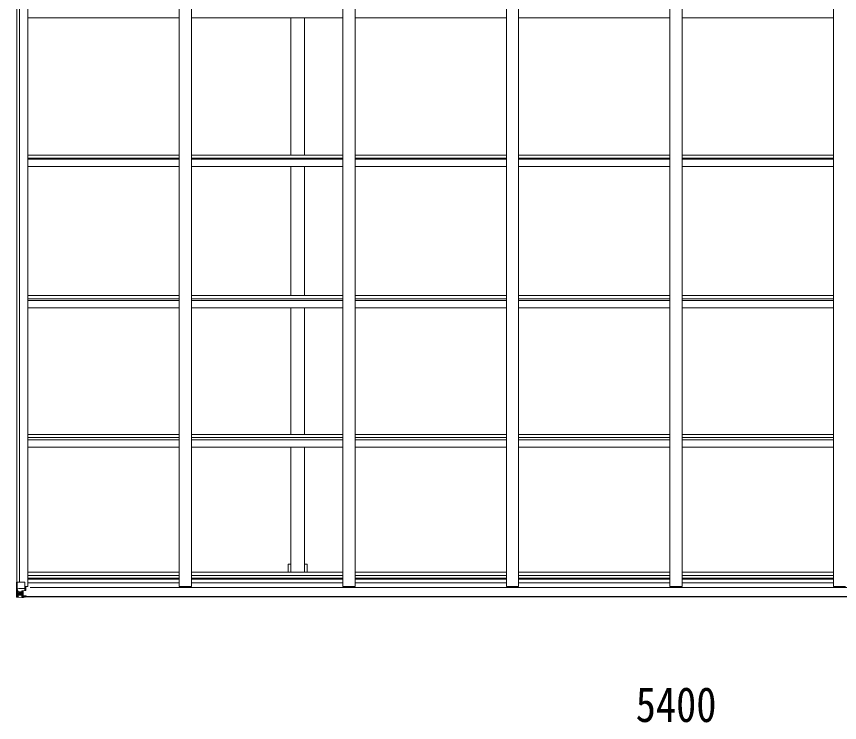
# Model space of a CAD drawing. Units: millimetres at full size; details may follow other scales. Extents: x -8385 to 8479, y -5853 to 5787.
# Drawn here: x 1192 to 4564, y 91 to 2984 of the extents above; entities that cross this region are included whole.
import ezdxf
from ezdxf.enums import TextEntityAlignment as Align

# ---------------------------------------------------------------- set-up
doc = ezdxf.new("R2010")
doc.units = ezdxf.units.MM
doc.header["$LTSCALE"] = 30
for name, color, linetype, lineweight in [('0-1_本体', 4, 'Continuous', 9), ('0-2_部品', 7, 'Continuous', 9), ('0-A_寸法', 6, 'Continuous', 9)]:
    doc.layers.add(name, color=color, linetype=linetype, lineweight=lineweight)
doc.styles.add('ＭＳ ゴシック', font='')
doc.styles.get('ＭＳ ゴシック').set_extended_font_data('MS Gothic')

msp = doc.modelspace()

# ---------------------------------------------------------------- linework, layer by layer
at = {"layer": '0-1_本体'}
for p, q in [((1239.14, 647.83), (1239.14, 5364.2)), ((1859.14, 647.83), (1859.14, 5364.2)), ((1909.14, 647.83), (1909.14, 5364.2)), ((2529.14, 647.83), (2529.14, 5364.2)), ((2579.14, 647.83), (2579.14, 5364.2)), ((3199.14, 647.83), (3199.14, 5364.2)), ((3249.14, 647.83), (3249.14, 5364.2)), ((3869.14, 647.83), (3869.14, 5364.2)), ((3919.14, 647.83), (3919.14, 5364.2)), ((4539.14, 647.83), (4539.14, 5364.2)), ((1194.14, 666.3), (1194.14, 5345.73)), ((1203.96, 666.3), (1203.96, 5345.73)), ((1239.14, 2978.02), (1859.14, 2978.02)), ((1909.14, 2978.02), (2529.14, 2978.02)), ((2316.64, 2415.38), (2316.64, 2978.02)), ((2371.64, 2415.38), (2371.64, 2978.02)), ((2579.14, 2978.02), (3199.14, 2978.02)), ((3249.14, 2978.02), (3869.14, 2978.02)), ((3919.14, 2978.02), (4539.14, 2978.02)), ((1239.14, 2415.38), (1859.14, 2415.38)), ((1239.14, 2402.36), (1859.14, 2402.36)), ((1239.14, 2398.52), (1859.14, 2398.52)), ((1909.14, 2415.38), (2529.14, 2415.38)), ((1909.14, 2402.36), (2529.14, 2402.36)), ((1909.14, 2398.52), (2529.14, 2398.52)), ((2579.14, 2415.38), (3199.14, 2415.38)), ((2579.14, 2402.36), (3199.14, 2402.36)), ((2579.14, 2398.52), (3199.14, 2398.52)), ((3249.14, 2415.38), (3869.14, 2415.38)), ((3249.14, 2402.36), (3869.14, 2402.36)), ((3249.14, 2398.52), (3869.14, 2398.52)), ((3919.14, 2415.38), (4539.14, 2415.38)), ((3919.14, 2402.36), (4539.14, 2402.36)), ((3919.14, 2398.52), (4539.14, 2398.52)), ((1239.14, 2368.73), (1859.14, 2368.73)), ((1909.14, 2368.73), (2529.14, 2368.73)), ((2316.64, 1840.02), (2316.64, 2368.73)), ((2371.64, 1840.02), (2371.64, 2368.73)), ((2579.14, 2368.73), (3199.14, 2368.73)), ((3249.14, 2368.73), (3869.14, 2368.73)), ((3919.14, 2368.73), (4539.14, 2368.73)), ((1239.12, 1827.07), (1859.14, 1827.07)), ((1239.14, 1840.02), (1859.14, 1840.02)), ((1909.14, 1840.02), (2529.14, 1840.02)), ((1909.14, 1827.07), (2529.14, 1827.07)), ((2579.14, 1840.02), (3199.14, 1840.02)), ((2579.14, 1827.07), (3199.14, 1827.07)), ((3249.14, 1840.02), (3869.14, 1840.02)), ((3249.14, 1827.07), (3869.14, 1827.07)), ((3919.14, 1840.02), (4539.14, 1840.02)), ((3919.14, 1827.07), (4539.14, 1827.07)), ((1239.14, 1819.67), (1859.14, 1819.67)), ((1239.14, 1790.26), (1859.14, 1790.26)), ((1909.14, 1819.67), (2529.14, 1819.67)), ((1909.14, 1790.26), (2529.14, 1790.26)), ((2316.64, 1271.65), (2316.64, 1790.26)), ((2371.64, 1271.65), (2371.64, 1790.26)), ((2579.14, 1819.67), (3199.14, 1819.67)), ((2579.14, 1790.26), (3199.14, 1790.26)), ((3249.14, 1819.67), (3869.14, 1819.67)), ((3249.14, 1790.26), (3869.14, 1790.26)), ((3919.14, 1819.67), (4539.14, 1819.67)), ((3919.14, 1790.26), (4539.14, 1790.26)), ((1239.14, 1271.65), (1859.14, 1271.65)), ((1239.14, 1258.81), (1859.14, 1258.81)), ((1239.14, 1248.66), (1859.14, 1248.66)), ((1909.14, 1271.65), (2529.14, 1271.65)), ((1909.14, 1258.81), (2529.14, 1258.81)), ((1909.14, 1248.66), (2529.14, 1248.66)), ((2579.14, 1271.65), (3199.14, 1271.65)), ((2579.14, 1258.81), (3199.14, 1258.81)), ((2579.14, 1248.66), (3199.14, 1248.66)), ((3249.14, 1271.65), (3869.14, 1271.65)), ((3249.14, 1258.81), (3869.14, 1258.81)), ((3249.14, 1248.66), (3869.14, 1248.66)), ((3919.14, 1271.65), (4539.14, 1271.65)), ((3919.14, 1258.81), (4539.14, 1258.81)), ((3919.14, 1248.66), (4539.14, 1248.66)), ((1239.14, 1219.69), (1859.14, 1219.69)), ((1909.14, 1219.69), (2529.14, 1219.69)), ((2316.64, 706.7), (2316.64, 1219.69)), ((2371.64, 706.7), (2371.64, 1219.69)), ((2579.14, 1219.69), (3199.14, 1219.69)), ((3249.14, 1219.69), (3869.14, 1219.69)), ((3919.14, 1219.69), (4539.14, 1219.69)), ((2304.64, 739.53), (2316.64, 739.53)), ((2304.64, 739.53), (2304.64, 706.7)), ((2383.64, 739.53), (2371.64, 739.53)), ((2383.64, 739.53), (2383.64, 706.7)), ((1239.14, 706.7), (1859.14, 706.7)), ((1239.14, 693.87), (1859.14, 693.87)), ((1239.14, 682.53), (1859.14, 682.53)), ((1239.14, 678.74), (1859.14, 678.74)), ((1909.14, 706.7), (2529.14, 706.7)), ((1909.14, 693.87), (2529.14, 693.87)), ((1909.14, 682.53), (2529.14, 682.53)), ((1909.14, 678.74), (2529.14, 678.74)), ((2579.14, 706.7), (3199.14, 706.7)), ((2579.14, 693.87), (3199.14, 693.87)), ((2579.14, 682.53), (3199.14, 682.53)), ((2579.14, 678.74), (3199.14, 678.74)), ((3249.14, 706.7), (3869.14, 706.7)), ((3249.14, 693.87), (3869.14, 693.87)), ((3249.14, 682.53), (3869.14, 682.53)), ((3249.14, 678.74), (3869.14, 678.74)), ((3919.14, 706.7), (4539.14, 706.7)), ((3919.14, 693.87), (4539.14, 693.87)), ((3919.14, 682.53), (4539.14, 682.53)), ((3919.14, 678.74), (4539.14, 678.74)), ((1239.14, 647.83), (1226.14, 647.83)), ((1239.14, 662.79), (1859.14, 662.79)), ((6540.14, 644.51), (1248.14, 644.51)), ((1859.14, 647.83), (1909.14, 647.83)), ((1909.14, 662.79), (2529.14, 662.79)), ((2529.14, 647.83), (2579.14, 647.83)), ((2579.14, 662.79), (3199.14, 662.79)), ((3199.14, 647.83), (3249.14, 647.83)), ((3249.14, 662.79), (3869.14, 662.79)), ((3869.14, 647.83), (3919.14, 647.83)), ((3919.14, 662.79), (4539.14, 662.79)), ((4539.14, 647.83), (4589.14, 647.83)), ((1215.64, 607.96), (6572.64, 607.96)), ((1215.64, 605.53), (6572.64, 605.53))]:
    msp.add_line(p, q, dxfattribs=at)
at = {"layer": '0-2_部品'}
for p, q in [((1194.98, 666.3), (1225.14, 666.3)), ((1194.98, 666.3), (1194.98, 605.72)), ((1226.14, 665.3), (1226.14, 632.2)), ((1230.64, 643.3), (1226.14, 643.3)), ((1230.64, 647.83), (1230.64, 631.43)), ((1195.53, 639.42), (1202.14, 639.63)), ((1195.53, 639.42), (1199.67, 627.33)), ((1198.95, 609.09), (1196.22, 605.42)), ((1202.14, 626.1), (1199.8, 626.07)), ((1199.8, 626.07), (1199.8, 612.6)), ((1199.8, 612.6), (1202.14, 612.54)), ((1202.14, 639.63), (1226.14, 639.63)), ((1202.14, 626.1), (1214.14, 626.1)), ((1202.14, 626.1), (1202.14, 626.1)), ((1202.14, 612.54), (1214.14, 612.54)), ((1207.62, 619.74), (1207.62, 620.7)), ((1213.14, 612.54), (1214.14, 612.54)), ((1214.14, 629.4), (1214.14, 603.3)), ((1215.64, 626.1), (1214.14, 626.1)), ((1215.64, 612.54), (1214.14, 612.54)), ((1215.64, 609.01), (1214.14, 609.01)), ((1225.31, 631.94), (1214.96, 630.29)), ((1214.96, 629.66), (1225.31, 631.31)), ((1214.96, 630.29), (1214.96, 629.66)), ((1219.64, 622.5), (1215.64, 622.5)), ((1219.64, 614.3), (1215.64, 614.3)), ((1216.14, 609.37), (1215.64, 609.37)), ((1215.75, 610.67), (1219.64, 610.67)), ((1216.13, 610.46), (1216.13, 610.3)), ((1216.13, 610.3), (1216.14, 610.3)), ((1226.14, 610.21), (1216.14, 610.3)), ((1216.14, 608.34), (1216.14, 610.3)), ((1224.14, 608.37), (1216.14, 608.37)), ((1224.14, 608.34), (1216.14, 608.34)), ((1219.64, 630.4), (1219.64, 610.43)), ((1225.31, 631.31), (1225.31, 631.94)), ((1225.59, 631.39), (1229.64, 631.42)), ((1226.14, 610.21), (1226.14, 608.6)), ((1226.14, 608.6), (1231.14, 608.6)), ((1229.64, 633.16), (1230.64, 633.15)), ((1230.64, 631.43), (1229.64, 631.42)), ((1231.14, 607.96), (1231.14, 608.6)), ((1231.14, 608.6), (1232.14, 608.6)), ((1232.14, 610.28), (1232.14, 610.17)), ((1232.14, 608.6), (1232.14, 610.17)), ((1232.14, 608.6), (1232.14, 607.96)), ((1192.14, 605.59), (1192.14, 605.63)), ((1193.08, 604.63), (1193.08, 604.59)), ((1193.08, 604.59), (1193.08, 604.59)), ((1202.05, 604.2), (1194.12, 604.68)), ((1194.98, 605.65), (1194.98, 605.72)), ((1214.14, 603.41), (1202.14, 604.2)), ((1214.14, 604.18), (1220.64, 603.79)), ((1220.64, 602.9), (1214.14, 603.3)), ((1220.64, 604.71), (1215.64, 604.8)), ((1220.64, 604.71), (1220.64, 605.53)), ((1220.64, 604.3), (1220.64, 604.71)), ((1220.64, 604.3), (1220.64, 603.79)), ((1220.64, 603.79), (1220.64, 602.9)), ((1225.64, 605.1), (1225.64, 605.53)), ((1225.94, 605.1), (1225.64, 605.1)), ((1225.94, 605.1), (1227.63, 605.53))]:
    msp.add_line(p, q, dxfattribs=at)
for points in [[(1192.14, 605.63), (1192.14, 666.3), (1194.98, 666.3)], [(1205.7, 618.78), (1204.74, 618.78), (1204.74, 617.82), (1205.7, 617.82)], [(1207.62, 620.7), (1206.66, 620.7), (1206.66, 619.74)], [(1206.66, 616.86), (1206.66, 615.9), (1207.62, 615.9), (1207.62, 616.86)], [(1208.58, 617.82), (1209.54, 617.82), (1209.54, 618.78), (1208.58, 618.78)], [(1220.64, 604.3), (1215.64, 604.3), (1215.64, 629.76)], [(1231.14, 610.33), (1216.14, 610.46), (1216.13, 610.46)], [(1216.14, 609.37), (1224.14, 609.37), (1224.14, 607.96)], [(1229.64, 631.42), (1229.64, 633.16), (1226.14, 633.17)], [(1226.14, 610.21), (1226.14, 610.22), (1232.14, 610.17)], [(1193.08, 604.59), (1202.14, 604.03), (1214.14, 603.3)]]:
    msp.add_lwpolyline(points, dxfattribs=at)
msp.add_circle((1207.14, 618.3), 5.3, dxfattribs=at)
for centre, radius, start, end in [((1225.14, 665.3), 1, 0, 90), ((1205.7, 619.74), 0.96, 270, 0), ((1205.7, 616.86), 0.96, 0, 90), ((1208.58, 619.74), 0.96, 180, 270), ((1208.58, 616.86), 0.96, 90, 180), ((1215.07, 629.36), 0.937, 96.73234, 177.67791), ((1215.07, 628.72), 0.937, 96.73234, 177.67791), ((1216.15, 610.97), 0.513, 178.95293, 268.11972), ((1216.14, 610.8), 0.5, 179.95536, 269.47105), ((1216.14, 607.87), 0.5, 89.99891, 179.99891), ((1216.14, 607.84), 0.5, 90.00309, 180.00198), ((1225.2, 632.87), 0.937, 276.73234, 357.67791), ((1225.2, 632.24), 0.937, 276.73234, 357.67791), ((1231.27, 602.64), 7.69, 83.56574, 91.03001), ((1193.14, 605.63), 0.999, 180.04917, 266.5576), ((1193.14, 605.59), 0.999, 180.04917, 266.5576), ((1193.14, 605.59), 1, 179.99921, 266.49983), ((1194.29, 591.98), 12.7, 84.89689, 90.75534), ((1196.26, 605.59), 1.28, 177.54105, 228.82169)]:
    msp.add_arc(centre, radius, start, end, dxfattribs=at)
for centre, major_axis, ratio, start_param, end_param in [((1196.25, 637.07), (0.85, -2.32), 0.403757, 3.0087805, 3.9744392), ((1196.93, 612.68), (0.03, -5), 0.573921, 0.7672717, 1.551125), ((1198.4, 626.05), (0, -3), 0.468246, 1.5772882, 2.0127935), ((1120.39, 612.54), (81.75, 0), 0.061163, 6.2824128, 6.2831853), ((1195.08, 604.51), (2, -0.12), 0.060933, 2.0712557, 3.1453404), ((1394.08, 592.28), (201, -12.36), 0.060933, 3.1453404, 3.145839), ((1195.27, 607.61), (-0.02, -3), 0.466854, 0.125683, 0.7596956)]:
    msp.add_ellipse(centre, major_axis=major_axis, ratio=ratio, start_param=start_param, end_param=end_param, dxfattribs=at)

# ---------------------------------------------------------------- texts
at = {"layer": '0-A_寸法', "color": 7, "style": 'ＭＳ ゴシック', "width": 0.85}
msp.add_text('5400', height=143, dxfattribs=at).set_placement((3729.14, 50.47), align=Align.BOTTOM_LEFT)

doc.saveas('drawing.dxf')
